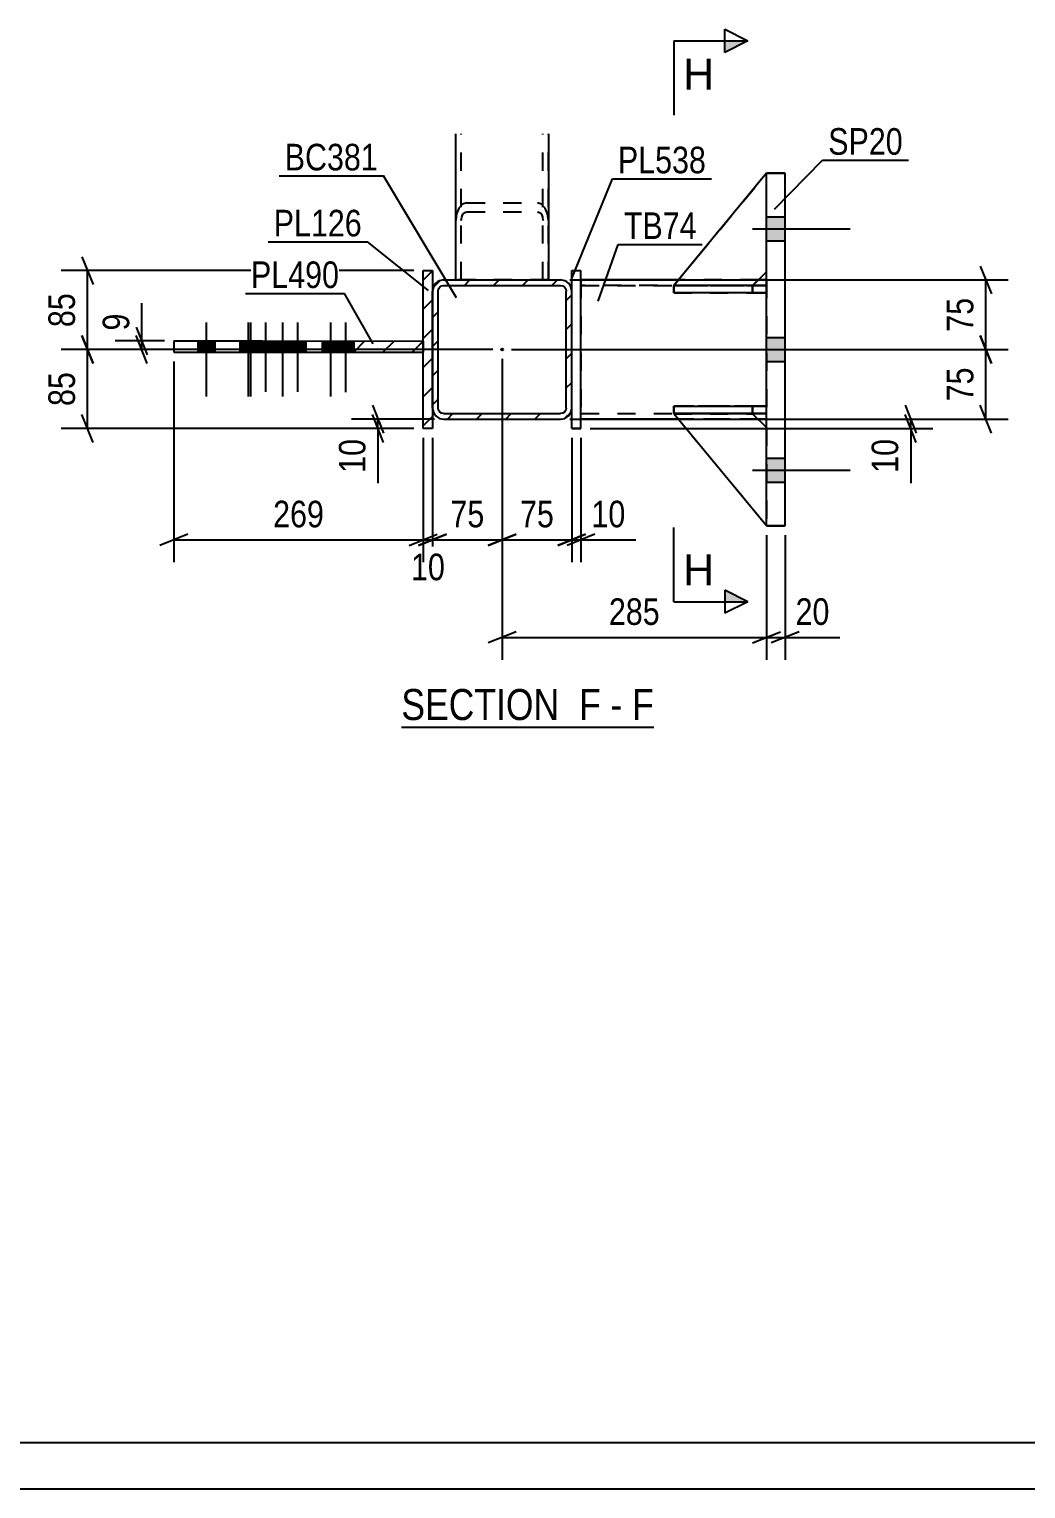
# Model space of a CAD drawing. Header units: millimetres. Extents: x -110 to 731, y -430 to 164.
# Drawn here: x 110 to 217.4, y -430.1 to -272.8 of the extents above; entities that cross this region are included whole.
import ezdxf

# ---------------------------------------------------------------- set-up
doc = ezdxf.new("R2010")
doc.units = ezdxf.units.MM
doc.linetypes.add('DXK_LINE_DOT2', pattern=[3.9198, 1.9599, -1.9599])
doc.linetypes.add('DXK_LINE_DOT3', pattern=[5.9187, 2.979, -0.9799, 0.9799, -0.9799])
doc.styles.add('Arial', font='ARIAL.TTF', dxfattribs={"height": 0.2})
doc.styles.add('Arial Narrow', font='ARIALN.TTF', dxfattribs={"height": 0.2})

# ---------------------------------------------------------------- blocks, each defined once
blk = doc.blocks.new('Unknown-570343290-53952')
at = {"color": 5, "linetype": 'Continuous'}
for p, q in [((-105.13, -425.09), (725.87, -425.09)), ((-110.13, -430.09), (730.87, -430.09))]:
    blk.add_line(p, q, dxfattribs=at)
blk = doc.blocks.new('Unknown-570343290-16 - 82696')
at = {"color": 6, "linetype": 'Continuous'}
blk.add_line((150.11, -348.02), (177.33, -348.02), dxfattribs=at)
at = {"color": 0, "linetype": 'Continuous'}
for points in [[(168.22, -347.27), (168.22, -343.77), (150.11, -343.77), (150.11, -347.27)], [(171.61, -347.27), (171.61, -343.77), (169.27, -343.77), (169.27, -347.27)], [(173.94, -347.27), (173.94, -343.77), (172.66, -343.77), (172.66, -347.27)], [(177.33, -347.27), (177.33, -343.77), (174.99, -343.77), (174.99, -347.27)]]:
    blk.add_wipeout(points, dxfattribs=at)
at = {"color": 7, "linetype": 'Continuous', "style": 'Arial Narrow'}
for s, p in [('SECTION ', (150.11, -347.27)), ('F', (169.27, -347.27)), ('F', (174.99, -347.27)), ('-', (172.66, -347.27))]:
    blk.add_text(s, height=3.34, dxfattribs=at).set_placement(p)
blk = doc.blocks.new('Part-570343290-82720 - 82696')
at = {"color": 2, "linetype": 'Continuous'}
for p, q in [((179.47, -314.27), (179.47, -314.27)), ((187.97, -314.27), (179.47, -314.27)), ((189.47, -326.36), (179.47, -314.27)), ((187.97, -314.27), (187.97, -314.27)), ((187.97, -314.27), (189.47, -315.77))]:
    blk.add_line(p, q, dxfattribs=at)
at = {"color": 7, "linetype": 'DXK_LINE_DOT2'}
for p, q in [((179.47, -314.27), (187.97, -314.27)), ((189.47, -326.36), (179.47, -314.27)), ((187.97, -314.27), (189.47, -315.77)), ((189.47, -315.77), (189.47, -326.36))]:
    blk.add_line(p, q, dxfattribs=at)
blk = doc.blocks.new('Part-570343290-82712 - 82696')
at = {"linetype": 'Continuous'}
h = blk.add_hatch(dxfattribs=at)
h.set_pattern_fill('', scale=0.7, style=0, pattern_type=0)
h.set_pattern_definition([(45, (167.7325, -314.771), (-1.57154, 1.57154), [])])
h.paths.add_polyline_path([(167.27, -314.86), (167.73, -314.77), (168.12, -314.51), (168.38, -314.12), (168.47, -313.66), (168.47, -301.06), (168.38, -300.6), (168.12, -300.21), (167.73, -299.95), (167.27, -299.86), (154.67, -299.86), (154.21, -299.95), (153.82, -300.21), (153.56, -300.6), (153.47, -301.06), (153.47, -313.66), (153.56, -314.12), (153.82, -314.51), (154.21, -314.77), (154.67, -314.86)])
h.paths.add_polyline_path([(154.67, -314.26), (154.44, -314.22), (154.25, -314.09), (154.12, -313.89), (154.07, -313.66), (154.07, -301.06), (154.12, -300.83), (154.25, -300.64), (154.44, -300.51), (154.67, -300.46), (167.27, -300.46), (167.5, -300.51), (167.7, -300.64), (167.83, -300.83), (167.87, -301.06), (167.87, -313.66), (167.83, -313.89), (167.7, -314.09), (167.5, -314.22), (167.27, -314.26)])
blk.add_hatch(color=246, dxfattribs=at).paths.add_polyline_path([(160.97, -307.46, -1), (160.97, -307.26, -1)])
at = {"color": 2, "linetype": 'Continuous'}
for p, q in [((154.67, -299.86), (154.21, -299.95)), ((154.67, -299.86), (167.27, -299.86)), ((167.73, -299.95), (167.27, -299.86)), ((153.56, -300.6), (153.47, -301.06)), ((153.47, -313.66), (153.47, -301.06)), ((154.07, -301.06), (154.12, -300.83)), ((154.07, -313.66), (154.07, -301.06)), ((154.12, -300.83), (154.25, -300.64)), ((154.25, -300.64), (154.44, -300.51)), ((154.44, -300.51), (154.67, -300.46)), ((154.67, -300.46), (167.27, -300.46)), ((167.27, -300.46), (167.5, -300.51)), ((167.5, -300.51), (167.7, -300.64)), ((167.7, -300.64), (167.83, -300.83)), ((167.83, -300.83), (167.87, -301.06)), ((167.87, -313.66), (167.87, -301.06)), ((168.47, -301.06), (168.38, -300.6)), ((168.47, -313.66), (168.47, -301.06)), ((153.47, -313.66), (153.56, -314.12)), ((154.12, -313.89), (154.07, -313.66)), ((154.25, -314.09), (154.12, -313.89)), ((154.44, -314.22), (154.25, -314.09)), ((154.67, -314.26), (154.44, -314.22)), ((154.67, -314.26), (167.27, -314.26)), ((167.5, -314.22), (167.27, -314.26)), ((167.7, -314.09), (167.5, -314.22)), ((167.83, -313.89), (167.7, -314.09)), ((167.87, -313.66), (167.83, -313.89)), ((168.38, -314.12), (168.47, -313.66)), ((154.21, -314.77), (154.67, -314.86)), ((154.67, -314.86), (167.27, -314.86)), ((167.27, -314.86), (167.73, -314.77))]:
    blk.add_line(p, q, dxfattribs=at)
at = {"color": 7, "linetype": 'DXK_LINE_DOT3'}
blk.add_line((160.97, -307.36), (160.97, -307.36), dxfattribs=at)
at = {"color": 246, "linetype": 'DXK_LINE_DOT2'}
blk.add_line((160.97, -307.36), (160.97, -307.36), dxfattribs=at)
at = {"color": 246, "linetype": 'Continuous'}
blk.add_circle((160.97, -307.36), 0.1, dxfattribs=at)
at = {"color": 2, "linetype": 'Continuous'}
for centre, start, end in [((154.67, -301.06), 112.5, 157.5), ((167.27, -301.06), 22.5, 67.5), ((154.67, -313.66), 202.5, 247.5), ((167.27, -313.66), 292.5, 337.5)]:
    blk.add_arc(centre, 1.2, start, end, dxfattribs=at)
blk = doc.blocks.new('Part-570343290-82722 - 82696')
at = {"color": 2, "linetype": 'Continuous'}
for p, q in [((189.47, -288.36), (179.47, -300.47)), ((187.98, -300.46), (189.47, -298.97)), ((180.72, -300.47), (179.47, -300.47)), ((179.47, -300.47), (179.47, -300.47))]:
    blk.add_line(p, q, dxfattribs=at)
at = {"color": 7, "linetype": 'DXK_LINE_DOT2'}
for p, q in [((179.47, -300.47), (189.47, -288.36)), ((189.47, -298.97), (189.47, -288.36)), ((187.97, -300.47), (189.47, -298.97)), ((187.97, -300.47), (179.47, -300.47)), ((187.97, -300.47), (180.72, -300.47)), ((187.97, -300.47), (187.98, -300.46)), ((187.97, -300.47), (187.97, -300.47))]:
    blk.add_line(p, q, dxfattribs=at)
blk = doc.blocks.new('Part-570343290-82698 - 82696')
at = {"color": 7, "linetype": 'DXK_LINE_DOT2'}
for p, q in [((155.97, -299.86), (155.97, -284.11)), ((156.57, -299.86), (156.57, -284.11)), ((165.37, -299.86), (165.37, -284.11)), ((165.97, -299.86), (165.97, -284.11)), ((156.32, -292.12), (156.06, -292.73)), ((156.71, -291.71), (156.32, -292.12)), ((157.17, -291.56), (156.71, -291.71)), ((157.17, -291.56), (164.77, -291.56)), ((165.23, -291.71), (164.77, -291.56)), ((165.62, -292.12), (165.23, -291.71)), ((165.88, -292.73), (165.62, -292.12)), ((156.06, -292.73), (155.97, -293.45)), ((156.57, -293.45), (156.62, -293.09)), ((156.62, -293.09), (156.75, -292.79)), ((156.75, -292.79), (156.94, -292.58)), ((156.94, -292.58), (157.17, -292.51)), ((157.17, -292.51), (164.77, -292.51)), ((164.77, -292.51), (165, -292.58)), ((165, -292.58), (165.2, -292.79)), ((165.2, -292.79), (165.33, -293.09)), ((165.33, -293.09), (165.37, -293.45)), ((165.97, -293.45), (165.88, -292.73)), ((155.97, -299.86), (165.97, -299.86))]:
    blk.add_line(p, q, dxfattribs=at)
blk = doc.blocks.new('Part-570343290-82699 - 82696')
at = {"color": 2, "linetype": 'Continuous'}
for p, q in [((155.97, -299.86), (155.97, -284.11)), ((165.97, -284.11), (165.97, -299.86))]:
    blk.add_line(p, q, dxfattribs=at)
at = {"color": 7, "linetype": 'DXK_LINE_DOT2'}
for p, q in [((156.57, -299.86), (156.57, -284.11)), ((165.37, -299.86), (165.37, -284.11)), ((165.97, -299.86), (155.97, -299.86))]:
    blk.add_line(p, q, dxfattribs=at)
blk = doc.blocks.new('Part-570343290-82717 - 82696')
at = {"color": 2, "linetype": 'Continuous'}
for p, q in [((179.98, -299.86), (169.47, -299.86)), ((189.47, -299.86), (188.58, -299.86)), ((179.96, -314.86), (169.47, -314.86)), ((189.47, -314.86), (188.56, -314.86))]:
    blk.add_line(p, q, dxfattribs=at)
at = {"color": 7, "linetype": 'DXK_LINE_DOT2'}
for p, q in [((169.47, -299.86), (169.47, -299.86)), ((169.47, -299.86), (169.47, -314.86)), ((169.47, -299.86), (189.47, -299.86)), ((188.58, -299.86), (179.98, -299.86)), ((189.47, -299.86), (189.47, -299.86)), ((189.47, -299.86), (189.47, -314.86)), ((189.47, -300.46), (169.47, -300.46)), ((169.47, -300.46), (189.47, -300.46)), ((169.47, -314.26), (189.47, -314.26)), ((169.47, -314.26), (189.47, -314.26)), ((189.47, -314.86), (169.47, -314.86)), ((188.56, -314.86), (179.96, -314.86))]:
    blk.add_line(p, q, dxfattribs=at)
blk = doc.blocks.new('Part-570343290-82719 - 82696')
at = {"color": 7, "linetype": 'DXK_LINE_DOT2'}
for p, q in [((179.47, -314.27), (187.97, -314.27)), ((189.47, -326.36), (179.47, -314.27)), ((179.47, -314.27), (179.47, -314.27)), ((187.97, -314.27), (179.47, -314.27)), ((189.47, -326.36), (179.47, -314.27)), ((187.97, -314.27), (189.47, -315.77)), ((187.97, -314.27), (187.97, -314.27)), ((187.97, -314.27), (189.47, -315.77)), ((189.47, -315.77), (189.47, -326.36))]:
    blk.add_line(p, q, dxfattribs=at)
at = {"color": 2, "linetype": 'Continuous'}
blk.add_line((189.47, -326.36), (189.47, -326.36), dxfattribs=at)
blk = doc.blocks.new('Part-570343290-82721 - 82696')
at = {"color": 7, "linetype": 'DXK_LINE_DOT2'}
for p, q in [((189.47, -288.36), (179.47, -300.47)), ((179.47, -300.47), (189.47, -288.36)), ((189.47, -298.97), (189.47, -288.36)), ((187.97, -300.47), (189.47, -298.97)), ((187.97, -300.47), (189.47, -298.97)), ((179.47, -300.47), (187.97, -300.47)), ((179.47, -300.47), (179.47, -300.47)), ((187.97, -300.47), (179.47, -300.47)), ((187.97, -300.47), (187.97, -300.47))]:
    blk.add_line(p, q, dxfattribs=at)
blk = doc.blocks.new('Part-570343290-82723 - 82696')
at = {"color": 7, "linetype": 'DXK_LINE_DOT2'}
for p, q in [((179.47, -314.26), (179.47, -313.46)), ((179.47, -313.46), (187.97, -313.46)), ((189.47, -313.46), (179.47, -313.46)), ((187.97, -314.26), (179.47, -314.26)), ((179.47, -314.26), (189.47, -314.26)), ((187.97, -314.26), (187.97, -313.46)), ((187.97, -313.46), (189.47, -313.46)), ((189.47, -314.26), (187.97, -314.26)), ((189.47, -314.26), (189.47, -313.46)), ((189.47, -314.26), (189.47, -313.46)), ((189.47, -313.46), (189.47, -313.46)), ((189.47, -314.26), (189.47, -314.26))]:
    blk.add_line(p, q, dxfattribs=at)
blk = doc.blocks.new('Part-570343290-82724 - 82696')
at = {"color": 7, "linetype": 'DXK_LINE_DOT2'}
for p, q in [((179.47, -301.26), (179.47, -300.46)), ((179.47, -300.46), (187.97, -300.46)), ((189.47, -300.46), (179.47, -300.46)), ((187.97, -301.26), (179.47, -301.26)), ((179.47, -301.26), (189.47, -301.26)), ((187.97, -301.26), (187.97, -300.46)), ((187.97, -300.46), (189.47, -300.46)), ((189.47, -301.26), (187.97, -301.26)), ((189.47, -301.26), (189.47, -300.46)), ((189.47, -301.26), (189.47, -300.46)), ((189.47, -300.46), (189.47, -300.46)), ((189.47, -301.26), (189.47, -301.26))]:
    blk.add_line(p, q, dxfattribs=at)
blk = doc.blocks.new('Part-570343290-82725 - 82696')
at = {"color": 2, "linetype": 'Continuous'}
for p, q in [((179.47, -313.46), (189.47, -313.46)), ((179.47, -313.46), (179.47, -314.26)), ((189.47, -314.26), (179.47, -314.26)), ((187.97, -314.26), (189.47, -314.26)), ((189.47, -314.26), (189.47, -313.46))]:
    blk.add_line(p, q, dxfattribs=at)
at = {"color": 7, "linetype": 'DXK_LINE_DOT2'}
for p, q in [((187.97, -313.46), (179.47, -313.46)), ((179.47, -314.26), (187.97, -314.26)), ((189.47, -313.46), (187.97, -313.46)), ((187.97, -313.46), (187.97, -314.26)), ((189.47, -313.46), (189.47, -313.46)), ((189.47, -314.26), (189.47, -314.26)), ((189.47, -314.26), (189.47, -314.26))]:
    blk.add_line(p, q, dxfattribs=at)
blk = doc.blocks.new('Part-570343290-82726 - 82696')
at = {"color": 2, "linetype": 'Continuous'}
for p, q in [((179.48, -300.46), (179.47, -300.46)), ((179.47, -300.46), (179.47, -301.26)), ((189.47, -301.26), (179.47, -301.26)), ((189.47, -300.46), (180.72, -300.46)), ((187.97, -301.26), (189.47, -301.26)), ((189.47, -301.26), (189.47, -300.46))]:
    blk.add_line(p, q, dxfattribs=at)
at = {"color": 7, "linetype": 'DXK_LINE_DOT2'}
for p, q in [((179.47, -301.26), (187.97, -301.26)), ((180.72, -300.46), (179.48, -300.46)), ((187.97, -300.46), (179.48, -300.46)), ((187.97, -300.46), (189.47, -300.46)), ((187.97, -300.46), (187.97, -301.26)), ((189.47, -300.46), (189.47, -300.46)), ((189.47, -301.26), (189.47, -301.26)), ((189.47, -301.26), (189.47, -301.26))]:
    blk.add_line(p, q, dxfattribs=at)
blk = doc.blocks.new('Part-570343290-82727 - 82696')
at = {"color": 2, "linetype": 'Continuous'}
for p, q in [((189.47, -288.36), (191.47, -288.36)), ((189.47, -326.36), (189.47, -288.36)), ((191.47, -326.36), (191.47, -288.36)), ((189.47, -326.36), (191.47, -326.36)), ((189.47, -326.36), (189.47, -326.36)), ((191.47, -326.36), (189.47, -326.36))]:
    blk.add_line(p, q, dxfattribs=at)
at = {"color": 7, "linetype": 'DXK_LINE_DOT2'}
for p, q in [((191.47, -288.36), (189.47, -288.36)), ((189.47, -288.36), (189.47, -288.36)), ((191.47, -288.36), (191.47, -288.36)), ((189.47, -326.36), (189.47, -326.36))]:
    blk.add_line(p, q, dxfattribs=at)
blk = doc.blocks.new('Part-570343290-82768 - 82696')
at = {"linetype": 'Continuous'}
h = blk.add_hatch(dxfattribs=at)
h.set_pattern_fill('', scale=0.7, style=0, pattern_type=0)
h.set_pattern_definition([(45, (153.4733, -298.863), (-1.57154, 1.57154), [])])
h.paths.add_polyline_path([(153.47, -315.86), (153.47, -298.86), (152.47, -298.86), (152.47, -315.86)])
at = {"color": 2, "linetype": 'Continuous'}
for p, q in [((152.47, -315.86), (152.47, -298.86)), ((152.47, -298.86), (153.47, -298.86)), ((153.47, -298.86), (153.47, -315.86)), ((153.47, -315.86), (152.47, -315.86))]:
    blk.add_line(p, q, dxfattribs=at)
blk = doc.blocks.new('Part-570343290-82821 - 82696')
at = {"color": 2, "linetype": 'Continuous'}
for p, q in [((168.47, -298.86), (169.47, -298.86)), ((168.47, -301.06), (168.47, -298.86)), ((169.47, -315.86), (169.47, -298.86)), ((168.47, -315.86), (168.47, -313.66)), ((168.47, -315.86), (169.47, -315.86)), ((169.47, -315.86), (168.47, -315.86))]:
    blk.add_line(p, q, dxfattribs=at)
at = {"color": 7, "linetype": 'DXK_LINE_DOT2'}
for p, q in [((168.47, -298.86), (169.47, -298.86)), ((168.47, -313.66), (168.47, -301.06)), ((168.47, -315.86), (168.47, -315.86)), ((168.47, -315.86), (168.47, -315.86)), ((169.47, -315.86), (169.47, -315.86)), ((169.47, -315.86), (169.47, -315.86))]:
    blk.add_line(p, q, dxfattribs=at)
blk = doc.blocks.new('Part-570343290-82833 - 82696')
at = {"linetype": 'Continuous'}
h = blk.add_hatch(dxfattribs=at)
h.set_pattern_fill('', scale=0.7, style=0, pattern_type=0)
h.set_pattern_definition([(45, (152.4733, -306.4359), (-1.57154, 1.57154), [])])
h.paths.add_polyline_path([(152.47, -307.64), (152.47, -306.44), (133.73, -306.43), (133.73, -307.63)])
at = {"color": 2, "linetype": 'Continuous'}
for p, q in [((125.59, -306.43), (133.73, -306.43)), ((125.59, -306.43), (125.59, -307.63)), ((128.28, -307.63), (128.28, -306.43)), ((133.73, -306.43), (152.47, -306.44)), ((133.73, -307.63), (133.73, -306.43)), ((152.47, -306.44), (152.47, -307.64)), ((125.59, -307.63), (133.73, -307.63)), ((133.73, -307.63), (152.47, -307.64))]:
    blk.add_line(p, q, dxfattribs=at)
at = {"color": 7, "linetype": 'DXK_LINE_DOT2'}
for p, q in [((129.9, -307.63), (129.9, -306.43)), ((133.73, -306.43), (135.15, -306.43)), ((133.73, -307.63), (135.15, -307.63))]:
    blk.add_line(p, q, dxfattribs=at)
blk = doc.blocks.new('Bolt-570343290-82844 - 82696')
at = {"linetype": 'Continuous'}
for points in [[(191.47, -295.66), (191.47, -293.06), (189.47, -293.06), (189.47, -295.66)], [(191.47, -295.66), (191.47, -293.06), (189.47, -293.06), (189.47, -295.66)], [(191.47, -295.66), (191.47, -293.06), (189.47, -293.06), (189.47, -295.66)], [(191.47, -308.66), (191.47, -306.06), (189.47, -306.06), (189.47, -308.66)], [(191.47, -308.66), (191.47, -306.06), (189.47, -306.06), (189.47, -308.66)], [(191.47, -321.66), (191.47, -319.06), (189.47, -319.06), (189.47, -321.66)], [(191.47, -321.66), (191.47, -319.06), (189.47, -319.06), (189.47, -321.66)], [(191.47, -321.66), (191.47, -319.06), (189.47, -319.06), (189.47, -321.66)]]:
    blk.add_hatch(color=1, dxfattribs=at).paths.add_polyline_path(points)
at = {"color": 1, "linetype": 'Continuous'}
for p, q in [((189.47, -293.06), (191.47, -293.06)), ((189.47, -293.06), (191.47, -293.06)), ((189.47, -293.06), (191.47, -293.06)), ((187.97, -294.36), (198.47, -294.36)), ((187.97, -294.36), (198.47, -294.36)), ((187.97, -294.36), (198.47, -294.36)), ((189.47, -295.66), (191.47, -295.66)), ((189.47, -295.66), (191.47, -295.66)), ((189.47, -295.66), (191.47, -295.66)), ((189.47, -306.06), (191.47, -306.06)), ((189.47, -306.06), (191.47, -306.06)), ((187.97, -307.36), (198.47, -307.36)), ((187.97, -307.36), (198.47, -307.36)), ((189.47, -308.66), (191.47, -308.66)), ((189.47, -308.66), (191.47, -308.66)), ((189.47, -319.06), (191.47, -319.06)), ((189.47, -319.06), (191.47, -319.06)), ((189.47, -319.06), (191.47, -319.06)), ((187.97, -320.36), (198.47, -320.36)), ((187.97, -320.36), (198.47, -320.36)), ((187.97, -320.36), (198.47, -320.36)), ((189.47, -321.66), (191.47, -321.66)), ((189.47, -321.66), (191.47, -321.66)), ((189.47, -321.66), (191.47, -321.66))]:
    blk.add_line(p, q, dxfattribs=at)
blk = doc.blocks.new('Bolt-570343290-82893 - 82696')
at = {"linetype": 'Continuous'}
for points in [[(136.38, -306.43), (134.58, -306.43), (134.58, -307.63), (136.38, -307.63)], [(139.81, -306.43), (138.01, -306.43), (138.01, -307.63), (139.81, -307.63)], [(144.98, -306.44), (143.18, -306.44), (143.18, -307.64), (144.98, -307.64)]]:
    blk.add_hatch(color=1, dxfattribs=at).paths.add_polyline_path(points)
at = {"color": 1, "linetype": 'Continuous'}
for p, q in [((135.48, -304.43), (135.48, -311.93)), ((138.92, -304.43), (138.91, -311.93)), ((144.08, -304.44), (144.08, -311.94)), ((134.58, -306.43), (134.58, -307.63)), ((136.38, -306.43), (136.38, -307.63)), ((138.01, -306.43), (138.01, -307.63)), ((139.81, -306.43), (139.81, -307.63)), ((143.18, -306.44), (143.18, -307.64)), ((144.98, -306.44), (144.98, -307.64))]:
    blk.add_line(p, q, dxfattribs=at)
blk = doc.blocks.new('Bolt-570343290-82894 - 82696')
at = {"linetype": 'Continuous'}
for points in [[(129.99, -306.43), (128.19, -306.43), (128.19, -307.63), (129.99, -307.63)], [(129.99, -306.43), (128.19, -306.43), (128.19, -307.63), (129.99, -307.63)], [(134.49, -306.43), (132.69, -306.43), (132.69, -307.63), (134.49, -307.63)], [(134.49, -306.43), (132.69, -306.43), (132.69, -307.63), (134.49, -307.63)]]:
    blk.add_hatch(color=1, dxfattribs=at).paths.add_polyline_path(points)
at = {"color": 1, "linetype": 'Continuous'}
for p, q in [((129.09, -304.43), (129.09, -312.43)), ((129.09, -304.43), (129.09, -312.43)), ((133.59, -304.43), (133.59, -312.43)), ((133.59, -304.43), (133.59, -312.43)), ((128.19, -306.43), (128.19, -307.63)), ((128.19, -306.43), (128.19, -307.63)), ((129.99, -306.43), (129.99, -307.63)), ((129.99, -306.43), (129.99, -307.63)), ((132.69, -306.43), (132.69, -307.63)), ((132.69, -306.43), (132.69, -307.63)), ((134.49, -306.43), (134.49, -307.63)), ((134.49, -306.43), (134.49, -307.63))]:
    blk.add_line(p, q, dxfattribs=at)
blk = doc.blocks.new('Bolt-570343290-82895 - 82696')
at = {"linetype": 'Continuous'}
for points in [[(134.76, -306.43), (132.96, -306.43), (132.96, -307.63), (134.76, -307.63)], [(138.19, -306.43), (136.39, -306.43), (136.39, -307.63), (138.19, -307.63)], [(143.36, -306.43), (141.56, -306.44), (141.56, -307.64), (143.36, -307.63)]]:
    blk.add_hatch(color=1, dxfattribs=at).paths.add_polyline_path(points)
at = {"color": 1, "linetype": 'Continuous'}
for p, q in [((133.86, -304.43), (133.86, -312.43)), ((137.29, -304.43), (137.29, -312.43)), ((142.46, -304.43), (142.46, -312.43)), ((132.96, -306.43), (132.96, -307.63)), ((134.76, -306.43), (134.76, -307.63)), ((136.39, -306.43), (136.39, -307.63)), ((138.19, -306.43), (138.19, -307.63)), ((141.56, -306.44), (141.56, -307.64)), ((143.36, -306.43), (143.36, -307.63))]:
    blk.add_line(p, q, dxfattribs=at)
blk = doc.blocks.new('StraightDimension-570343290-83702 - 82696')
at = {"color": 7, "linetype": 'Continuous'}
for p, q in [((146.99, -313.36), (148.19, -316.36)), ((148.19, -317.36), (146.99, -314.36)), ((153.67, -314.86), (144.74, -314.86)), ((151.47, -315.86), (144.74, -315.86)), ((147.59, -315.86), (147.59, -314.86))]:
    blk.add_line(p, q, dxfattribs=at)
at = {"color": 0}
blk.add_wipeout([(146.84, -316.39), (142.64, -316.39), (142.64, -321.24), (146.84, -321.24)], dxfattribs=at)
at = {"color": 7, "linetype": 'Continuous'}
blk.add_line((147.59, -315.86), (147.59, -321.77), dxfattribs=at)
blk.add_line((147.59, -315.86), (147.59, -321.77), dxfattribs=at)
at = {"color": 3, "style": 'Arial Narrow'}
blk.add_text('10', height=2.863, rotation=90.0002, dxfattribs=at).set_placement((146.24, -320.64))
blk = doc.blocks.new('StraightDimension-570343290-83735 - 82696')
at = {"color": 7, "linetype": 'Continuous'}
for p, q in [((189.47, -327.36), (189.47, -340.77)), ((191.47, -327.36), (191.47, -340.77)), ((187.97, -338.97), (190.97, -337.77)), ((192.97, -337.77), (189.97, -338.97)), ((189.47, -338.37), (191.47, -338.37))]:
    blk.add_line(p, q, dxfattribs=at)
at = {"color": 0}
blk.add_wipeout([(196.85, -337.62), (196.85, -333.42), (192, -333.42), (192, -337.62)], dxfattribs=at)
at = {"color": 7, "linetype": 'Continuous'}
blk.add_line((191.47, -338.37), (197.38, -338.37), dxfattribs=at)
blk.add_line((191.47, -338.37), (197.38, -338.37), dxfattribs=at)
at = {"color": 3, "style": 'Arial Narrow'}
blk.add_text('20', height=2.863, dxfattribs=at).set_placement((192.6, -337.02))
blk = doc.blocks.new('StraightDimension-570343290-87700 - 82696')
at = {"color": 7, "linetype": 'Continuous'}
for p, q in [((115.68, -297.36), (116.88, -300.36)), ((151.47, -298.86), (113.43, -298.86)), ((116.28, -307.36), (116.28, -298.86)), ((116.88, -308.86), (115.68, -305.86)), ((159.97, -307.36), (113.43, -307.36))]:
    blk.add_line(p, q, dxfattribs=at)
at = {"color": 0}
blk.add_wipeout([(115.53, -300.68), (111.33, -300.68), (111.33, -305.54), (115.53, -305.54)], dxfattribs=at)
at = {"color": 3, "style": 'Arial Narrow'}
blk.add_text('85', height=2.863, rotation=90.0002, dxfattribs=at).set_placement((114.93, -304.94))
blk = doc.blocks.new('StraightDimension-570343290-83724 - 82696')
at = {"color": 7, "linetype": 'Continuous'}
for p, q in [((204.41, -313.36), (205.61, -316.36)), ((205.61, -317.36), (204.41, -314.36)), ((170.47, -315.86), (207.41, -315.86)), ((190.47, -314.86), (207.41, -314.86)), ((205.01, -315.86), (205.01, -314.86))]:
    blk.add_line(p, q, dxfattribs=at)
at = {"color": 0}
blk.add_wipeout([(204.26, -316.39), (200.06, -316.39), (200.06, -321.24), (204.26, -321.24)], dxfattribs=at)
at = {"color": 7, "linetype": 'Continuous'}
blk.add_line((205.01, -315.86), (205.01, -321.77), dxfattribs=at)
blk.add_line((205.01, -315.86), (205.01, -321.77), dxfattribs=at)
at = {"color": 3, "style": 'Arial Narrow'}
blk.add_text('10', height=2.863, rotation=90.0002, dxfattribs=at).set_placement((203.66, -320.64))
blk = doc.blocks.new('StraightDimension-570343290-86126 - 82696')
at = {"color": 7, "linetype": 'Continuous'}
for p, q in [((160.97, -308.36), (160.97, -330.26)), ((153.47, -316.86), (153.47, -330.26)), ((151.97, -328.46), (154.97, -327.26)), ((153.47, -327.86), (160.97, -327.86)), ((162.47, -327.26), (159.47, -328.46))]:
    blk.add_line(p, q, dxfattribs=at)
at = {"color": 0}
blk.add_wipeout([(159.65, -327.11), (159.65, -322.91), (154.8, -322.91), (154.8, -327.11)], dxfattribs=at)
at = {"color": 3, "style": 'Arial Narrow'}
blk.add_text('75', height=2.863, dxfattribs=at).set_placement((155.4, -326.51))
blk = doc.blocks.new('StraightDimension-570343290-83683 - 82696')
at = {"color": 7, "linetype": 'Continuous'}
for p, q in [((212.51, -298.36), (213.71, -301.36)), ((168.27, -299.86), (215.51, -299.86)), ((213.11, -307.36), (213.11, -299.86)), ((213.71, -308.86), (212.51, -305.86)), ((161.97, -307.36), (215.51, -307.36))]:
    blk.add_line(p, q, dxfattribs=at)
at = {"color": 0}
blk.add_wipeout([(212.36, -301.18), (208.16, -301.18), (208.16, -306.04), (212.36, -306.04)], dxfattribs=at)
at = {"color": 3, "style": 'Arial Narrow'}
blk.add_text('75', height=2.863, rotation=90.0002, dxfattribs=at).set_placement((211.76, -305.44))
blk = doc.blocks.new('StraightDimension-570343290-83684 - 82696')
at = {"color": 7, "linetype": 'Continuous'}
for p, q in [((212.51, -305.86), (213.71, -308.86)), ((161.97, -307.36), (215.51, -307.36)), ((213.11, -314.86), (213.11, -307.36)), ((213.71, -316.36), (212.51, -313.36)), ((168.27, -314.86), (215.51, -314.86))]:
    blk.add_line(p, q, dxfattribs=at)
at = {"color": 0}
blk.add_wipeout([(212.36, -308.68), (208.16, -308.68), (208.16, -313.54), (212.36, -313.54)], dxfattribs=at)
at = {"color": 3, "style": 'Arial Narrow'}
blk.add_text('75', height=2.863, rotation=90.0002, dxfattribs=at).set_placement((211.76, -312.94))
blk = doc.blocks.new('StraightDimension-570343290-83736 - 82696')
at = {"color": 7, "linetype": 'Continuous'}
for p, q in [((160.97, -308.36), (160.97, -340.77)), ((189.47, -327.36), (189.47, -340.77)), ((162.47, -337.77), (159.47, -338.97)), ((187.97, -338.97), (190.97, -337.77)), ((160.97, -338.37), (189.47, -338.37))]:
    blk.add_line(p, q, dxfattribs=at)
at = {"color": 0}
blk.add_wipeout([(178.57, -337.62), (178.57, -333.42), (171.88, -333.42), (171.88, -337.62)], dxfattribs=at)
at = {"color": 3, "style": 'Arial Narrow'}
blk.add_text('285', height=2.863, dxfattribs=at).set_placement((172.48, -337.02))
blk = doc.blocks.new('StraightDimension-570343290-86124 - 82696')
at = {"color": 7, "linetype": 'Continuous'}
for p, q in [((168.47, -316.86), (168.47, -330.26)), ((169.47, -316.86), (169.47, -330.26)), ((166.97, -328.46), (169.97, -327.26)), ((170.97, -327.26), (167.97, -328.46)), ((168.47, -327.86), (169.47, -327.86))]:
    blk.add_line(p, q, dxfattribs=at)
at = {"color": 0}
blk.add_wipeout([(174.85, -327.11), (174.85, -322.91), (170, -322.91), (170, -327.11)], dxfattribs=at)
at = {"color": 7, "linetype": 'Continuous'}
blk.add_line((169.47, -327.86), (175.38, -327.86), dxfattribs=at)
blk.add_line((169.47, -327.86), (175.38, -327.86), dxfattribs=at)
at = {"color": 3, "style": 'Arial Narrow'}
blk.add_text('10', height=2.863, dxfattribs=at).set_placement((170.6, -326.51))
blk = doc.blocks.new('StraightDimension-570343290-86125 - 82696')
at = {"color": 7, "linetype": 'Continuous'}
for p, q in [((160.97, -308.36), (160.97, -330.26)), ((168.47, -316.86), (168.47, -330.26)), ((159.47, -328.46), (162.47, -327.26)), ((160.97, -327.86), (168.47, -327.86)), ((169.97, -327.26), (166.97, -328.46))]:
    blk.add_line(p, q, dxfattribs=at)
at = {"color": 0}
blk.add_wipeout([(167.15, -327.11), (167.15, -322.91), (162.3, -322.91), (162.3, -327.11)], dxfattribs=at)
at = {"color": 3, "style": 'Arial Narrow'}
blk.add_text('75', height=2.863, dxfattribs=at).set_placement((162.9, -326.51))
blk = doc.blocks.new('StraightDimension-570343290-86127 - 82696')
at = {"color": 7, "linetype": 'Continuous'}
for p, q in [((152.47, -316.86), (152.47, -330.71)), ((153.47, -316.86), (153.47, -330.71)), ((150.97, -328.46), (153.97, -327.26)), ((154.97, -327.26), (151.97, -328.46)), ((152.47, -327.86), (153.47, -327.86))]:
    blk.add_line(p, q, dxfattribs=at)
at = {"color": 0}
blk.add_wipeout([(155.4, -332.81), (155.4, -328.61), (150.55, -328.61), (150.55, -332.81)], dxfattribs=at)
at = {"color": 3, "style": 'Arial Narrow'}
blk.add_text('10', height=2.863, dxfattribs=at).set_placement((151.15, -332.21))
blk = doc.blocks.new('StraightDimension-570343290-86128 - 82696')
at = {"color": 7, "linetype": 'Continuous'}
for p, q in [((125.59, -308.63), (125.59, -330.26)), ((152.47, -316.86), (152.47, -330.26)), ((127.09, -327.26), (124.09, -328.46)), ((125.59, -327.86), (152.47, -327.86)), ((150.97, -328.46), (153.97, -327.26))]:
    blk.add_line(p, q, dxfattribs=at)
at = {"color": 0}
blk.add_wipeout([(142.37, -327.11), (142.37, -322.91), (135.69, -322.91), (135.69, -327.11)], dxfattribs=at)
at = {"color": 3, "style": 'Arial Narrow'}
blk.add_text('269', height=2.863, dxfattribs=at).set_placement((136.29, -326.51))
blk = doc.blocks.new('StraightDimension-570343290-87701 - 82696')
at = {"color": 7, "linetype": 'Continuous'}
for p, q in [((115.68, -305.86), (116.88, -308.86)), ((159.97, -307.36), (113.43, -307.36)), ((116.28, -315.86), (116.28, -307.36)), ((116.88, -317.36), (115.68, -314.36)), ((151.47, -315.86), (113.43, -315.86))]:
    blk.add_line(p, q, dxfattribs=at)
at = {"color": 0}
blk.add_wipeout([(115.53, -309.18), (111.33, -309.18), (111.33, -314.04), (115.53, -314.04)], dxfattribs=at)
at = {"color": 3, "style": 'Arial Narrow'}
blk.add_text('85', height=2.863, rotation=90.0002, dxfattribs=at).set_placement((114.93, -313.44))
blk = doc.blocks.new('StraightDimension-570343290-87725 - 82696')
at = {"color": 7, "linetype": 'Continuous'}
for p, q in [((121.53, -304.93), (122.73, -307.93)), ((124.59, -306.43), (119.28, -306.43)), ((122.73, -308.86), (121.53, -305.86)), ((122.13, -307.36), (122.13, -306.43)), ((159.97, -307.36), (119.28, -307.36))]:
    blk.add_line(p, q, dxfattribs=at)
at = {"color": 0}
blk.add_wipeout([(121.38, -302.88), (117.18, -302.88), (117.18, -305.91), (121.38, -305.91)], dxfattribs=at)
at = {"color": 7, "linetype": 'Continuous'}
blk.add_line((122.13, -306.43), (122.13, -302.36), dxfattribs=at)
blk.add_line((122.13, -306.43), (122.13, -302.36), dxfattribs=at)
at = {"color": 3, "style": 'Arial Narrow'}
blk.add_text('9', height=2.86, rotation=90.0002, dxfattribs=at).set_placement((120.78, -305.31))
blk = doc.blocks.new('Mark-570343290-86666 - 82696')
at = {"color": 0}
blk.add_wipeout([(143.4, -300.73), (143.4, -297.73), (133.9, -297.73), (133.9, -300.73)], dxfattribs=at)
blk.add_wipeout([(143.4, -300.73), (143.4, -297.73), (133.9, -297.73), (133.9, -300.73)], dxfattribs=at)
at = {"color": 30, "linetype": 'Continuous'}
for p in [(133.3, -301.33), (147.06, -306.76)]:
    blk.add_line(p, (144, -301.33), dxfattribs=at)
at = {"color": 3, "style": 'Arial Narrow'}
blk.add_text('PL490', height=2.863, dxfattribs=at).set_placement((133.9, -300.73))
blk = doc.blocks.new('Mark-570343290-83849 - 82696')
at = {"color": 0}
blk.add_wipeout([(145.85, -295.17), (145.85, -292.17), (136.35, -292.17), (136.35, -295.17)], dxfattribs=at)
blk.add_wipeout([(145.85, -295.17), (145.85, -292.17), (136.35, -292.17), (136.35, -295.17)], dxfattribs=at)
at = {"color": 30, "linetype": 'Continuous'}
for p in [(135.75, -295.77), (153.03, -301.01)]:
    blk.add_line(p, (146.45, -295.77), dxfattribs=at)
at = {"color": 3, "style": 'Arial Narrow'}
blk.add_text('PL126', height=2.863, dxfattribs=at).set_placement((136.35, -295.17))
blk = doc.blocks.new('Mark-570343290-83840 - 82696')
at = {"color": 0}
blk.add_wipeout([(147.59, -288.06), (147.59, -285.06), (137.54, -285.06), (137.54, -288.06)], dxfattribs=at)
blk.add_wipeout([(147.59, -288.06), (147.59, -285.06), (137.54, -285.06), (137.54, -288.06)], dxfattribs=at)
at = {"color": 30, "linetype": 'Continuous'}
for p in [(136.94, -288.66), (156.04, -301.8)]:
    blk.add_line(p, (148.19, -288.66), dxfattribs=at)
at = {"color": 3, "style": 'Arial Narrow'}
blk.add_text('BC381', height=2.863, dxfattribs=at).set_placement((137.54, -288.06))
blk = doc.blocks.new('Mark-570343290-83843 - 82696')
at = {"color": 0}
blk.add_wipeout([(181.94, -295.45), (181.94, -292.45), (174.09, -292.45), (174.09, -295.45)], dxfattribs=at)
blk.add_wipeout([(181.94, -295.45), (181.94, -292.45), (174.09, -292.45), (174.09, -295.45)], dxfattribs=at)
at = {"color": 30, "linetype": 'Continuous'}
for p, q in [((171.31, -302.15), (173.49, -296.05)), ((173.49, -296.05), (182.54, -296.05))]:
    blk.add_line(p, q, dxfattribs=at)
at = {"color": 3, "style": 'Arial Narrow'}
blk.add_text('TB74', height=2.863, dxfattribs=at).set_placement((174.09, -295.45))
blk = doc.blocks.new('Mark-570343290-83846 - 82696')
at = {"color": 0}
blk.add_wipeout([(204.16, -286.37), (204.16, -283.37), (196.12, -283.37), (196.12, -286.37)], dxfattribs=at)
blk.add_wipeout([(204.16, -286.37), (204.16, -283.37), (196.12, -283.37), (196.12, -286.37)], dxfattribs=at)
at = {"color": 30, "linetype": 'Continuous'}
for p, q in [((190.32, -292.22), (195.52, -286.97)), ((195.52, -286.97), (204.76, -286.97))]:
    blk.add_line(p, q, dxfattribs=at)
at = {"color": 3, "style": 'Arial Narrow'}
blk.add_text('SP20', height=2.863, dxfattribs=at).set_placement((196.12, -286.37))
blk = doc.blocks.new('Mark-570343290-83852 - 82696')
at = {"color": 0}
blk.add_wipeout([(182.95, -288.37), (182.95, -285.37), (173.45, -285.37), (173.45, -288.37)], dxfattribs=at)
blk.add_wipeout([(182.95, -288.37), (182.95, -285.37), (173.45, -285.37), (173.45, -288.37)], dxfattribs=at)
at = {"color": 30, "linetype": 'Continuous'}
for p, q in [((168.47, -299.71), (172.85, -288.97)), ((172.85, -288.97), (183.55, -288.97))]:
    blk.add_line(p, q, dxfattribs=at)
at = {"color": 3, "style": 'Arial Narrow'}
blk.add_text('PL538', height=2.863, dxfattribs=at).set_placement((173.45, -288.37))
blk = doc.blocks.new('SectionMark-570343290-87186 - 82696')
at = {"linetype": 'Continuous'}
for points in [[(184.97, -275.35), (184.97, -274.1), (187.47, -274.1)], [(184.97, -334.52), (184.97, -333.27), (187.47, -334.52)]]:
    blk.add_hatch(color=6, dxfattribs=at).paths.add_polyline_path(points)
at = {"color": 6, "linetype": 'Continuous'}
for p, q in [((184.97, -275.35), (184.97, -272.85)), ((184.97, -272.85), (187.47, -274.1)), ((179.47, -274.1), (179.47, -282.1)), ((179.47, -274.1), (187.47, -274.1)), ((187.47, -274.1), (184.97, -275.35)), ((179.47, -334.52), (179.47, -326.52)), ((187.47, -334.52), (184.97, -333.27)), ((184.97, -333.27), (184.97, -335.77)), ((179.47, -334.52), (187.47, -334.52)), ((187.47, -334.52), (184.97, -335.77))]:
    blk.add_line(p, q, dxfattribs=at)
at = {"color": 0, "linetype": 'Continuous'}
for points in [[(183.84, -279.35), (183.84, -275.85), (180.47, -275.85), (180.47, -279.35)], [(183.84, -332.77), (183.84, -329.27), (180.47, -329.27), (180.47, -332.77)]]:
    blk.add_wipeout(points, dxfattribs=at)
at = {"color": 3, "linetype": 'Continuous', "style": 'Arial'}
for p in [(180.47, -279.35), (180.47, -332.77)]:
    blk.add_text('H', height=3.34, dxfattribs=at).set_placement(p)

msp = doc.modelspace()

# ---------------------------------------------------------------- block references
for name in ['Unknown-570343290-53952', 'Part-570343290-82698 - 82696', 'Part-570343290-82699 - 82696', 'Part-570343290-82722 - 82696', 'Part-570343290-82721 - 82696', 'Part-570343290-82727 - 82696', 'Bolt-570343290-82844 - 82696', 'Part-570343290-82768 - 82696', 'Part-570343290-82712 - 82696', 'Part-570343290-82821 - 82696', 'Part-570343290-82717 - 82696', 'Part-570343290-82724 - 82696', 'Part-570343290-82726 - 82696', 'Bolt-570343290-82894 - 82696', 'Bolt-570343290-82895 - 82696', 'Bolt-570343290-82893 - 82696', 'Part-570343290-82833 - 82696', 'Part-570343290-82723 - 82696', 'Part-570343290-82725 - 82696', 'Part-570343290-82720 - 82696', 'Part-570343290-82719 - 82696']:
    msp.add_blockref(name, (0, 0))

# ---------------------------------------------------------------- next in the draw order: block references
for name in ['Mark-570343290-83846 - 82696', 'StraightDimension-570343290-87700 - 82696', 'StraightDimension-570343290-83702 - 82696', 'StraightDimension-570343290-83724 - 82696', 'StraightDimension-570343290-83735 - 82696', 'Unknown-570343290-16 - 82696']:
    msp.add_blockref(name, (0, 0))

# ---------------------------------------------------------------- next in the draw order: block references
msp.add_blockref('StraightDimension-570343290-86126 - 82696', (0, 0))

# ---------------------------------------------------------------- next in the draw order: block references
for name in ['StraightDimension-570343290-83683 - 82696', 'StraightDimension-570343290-86127 - 82696']:
    msp.add_blockref(name, (0, 0))

# ---------------------------------------------------------------- next in the draw order: block references
for name in ['Mark-570343290-83843 - 82696', 'StraightDimension-570343290-83684 - 82696', 'StraightDimension-570343290-86128 - 82696']:
    msp.add_blockref(name, (0, 0))

# ---------------------------------------------------------------- next in the draw order: block references
for name in ['Mark-570343290-83852 - 82696', 'StraightDimension-570343290-83736 - 82696']:
    msp.add_blockref(name, (0, 0))

# ---------------------------------------------------------------- next in the draw order: block references
for name in ['SectionMark-570343290-87186 - 82696', 'StraightDimension-570343290-86124 - 82696']:
    msp.add_blockref(name, (0, 0))

# ---------------------------------------------------------------- next in the draw order: block references
msp.add_blockref('StraightDimension-570343290-86125 - 82696', (0, 0))

# ---------------------------------------------------------------- next in the draw order: block references
msp.add_blockref('StraightDimension-570343290-87701 - 82696', (0, 0))

# ---------------------------------------------------------------- next in the draw order: block references
msp.add_blockref('StraightDimension-570343290-87725 - 82696', (0, 0))

# ---------------------------------------------------------------- next in the draw order: block references
msp.add_blockref('Mark-570343290-86666 - 82696', (0, 0))

# ---------------------------------------------------------------- next in the draw order: block references
msp.add_blockref('Mark-570343290-83849 - 82696', (0, 0))

# ---------------------------------------------------------------- next in the draw order: block references
msp.add_blockref('Mark-570343290-83840 - 82696', (0, 0))

doc.saveas('drawing.dxf')
